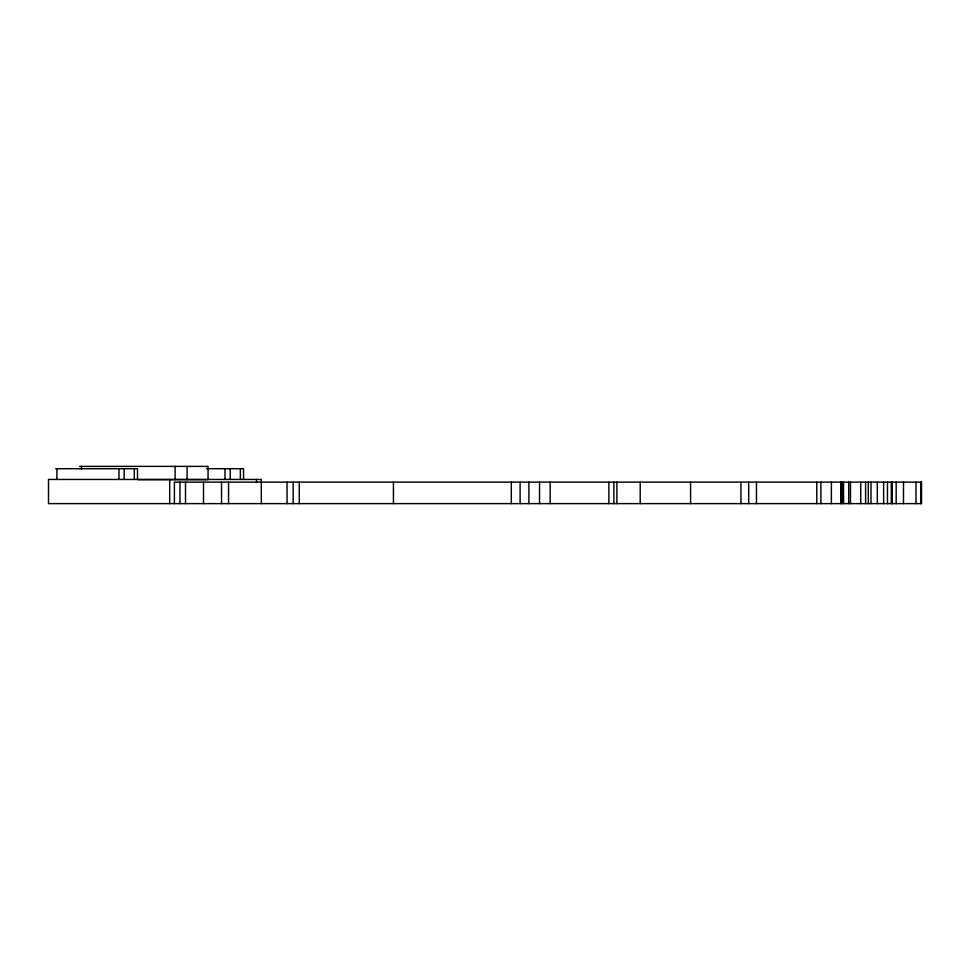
<?xml version="1.0" encoding="UTF-8"?>
<svg xmlns="http://www.w3.org/2000/svg" width="970" height="970" viewBox="0 0 970 970"><rect width="100%" height="100%" fill="white"/><g stroke="black" fill="none" stroke-linecap="round" stroke-linejoin="round"><path stroke-width="1.45" d="M79.601 466.376L208.041 466.376L208.041 479.653L137.813 479.653M55.714 468.704L137.498 468.704L137.498 479.447M206.477 468.704L243.531 468.704L243.531 479.447M921.294 482.138L921.294 503.624M921.088 482.138L921.088 503.624M915.983 482.138L915.983 503.624M903.494 482.138L903.494 503.624M896.159 482.138L896.159 503.624M892.279 482.138L892.279 503.624M891.309 482.138L891.309 503.624M887.465 482.138L887.465 503.624M883.621 482.138L883.621 503.624M877.316 482.138L877.316 503.624M871.011 482.138L871.011 503.624M868.308 482.138L868.308 503.624M865.604 482.138L865.604 503.624M860.754 482.138L860.754 503.624M850.472 482.138L850.472 503.624M848.738 482.138L848.738 503.624M843.536 482.138L843.536 503.624M842.13 482.138L842.13 503.624M840.723 482.138L840.723 503.624M831.387 482.138L831.387 503.624M820.875 482.138L820.875 503.624M816.801 482.138L816.801 503.624M756.467 482.138L756.467 503.624M748.707 482.138L748.707 503.624M740.934 482.138L740.934 503.624M690.579 482.138L690.579 503.624M640.212 482.138L640.212 503.624M616.896 482.138L616.896 503.624M613.864 482.138L613.864 503.624M608.869 482.138L608.869 503.624M550.184 482.138L550.184 503.624M539.538 482.138L539.538 503.624M528.905 482.138L528.905 503.624M520.102 482.138L520.102 503.624M511.311 482.138L511.311 503.624M393.432 482.138L393.432 503.624M299.257 482.138L299.257 503.624M293.158 482.138L293.158 503.624M287.059 482.138L287.059 503.624M261.318 503.624L261.282 479.447L48.5 479.447L48.5 503.624L921.5 503.624L921.5 482.138L174.406 482.138L174.406 503.624M256.577 479.447L256.577 482.466M240.354 468.704L240.354 479.447M230.193 468.704L230.193 479.447M228.556 482.138L228.556 503.624M224.991 468.704L224.991 479.447M221.524 482.138L221.524 503.624M203.518 482.138L203.518 503.624M187.089 466.376L187.089 479.653M185.512 482.138L185.512 503.624M179.959 482.138L179.959 503.624M175.109 466.376L175.109 479.653M169.702 479.447L169.702 503.624M134.309 468.704L134.309 479.447M124.16 468.704L124.16 479.447M118.958 468.704L118.958 479.447M81.48 466.376L81.48 469.322M56.915 468.704L56.915 479.447"/></g></svg>
